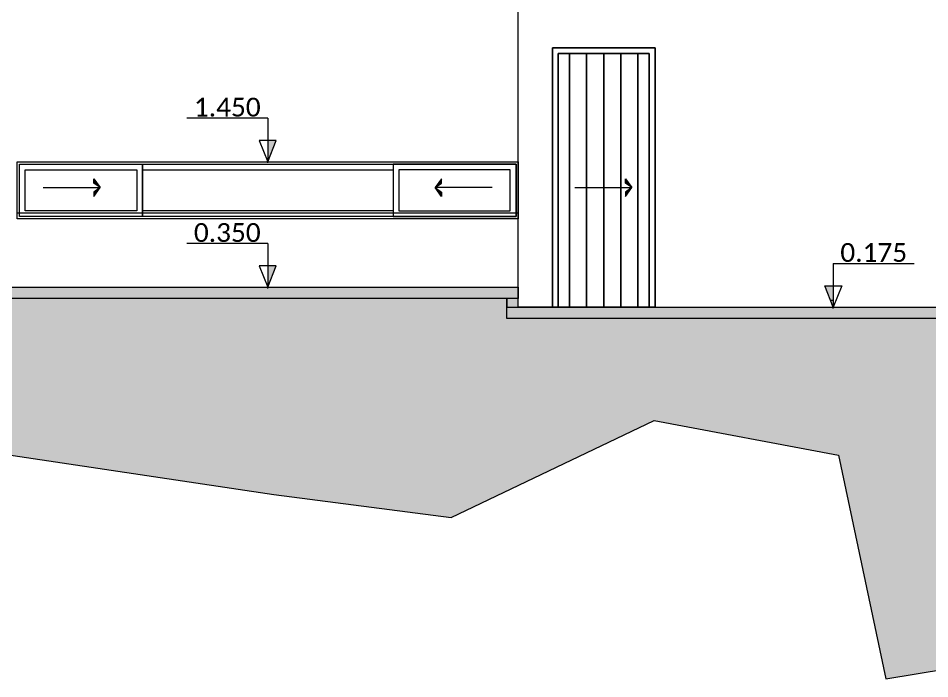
# Model space of a CAD drawing. Header units: metres. Extents: x -197 to 1099, y -24 to 14.
# Drawn here: x -90.77 to -82.76, y -3.08 to 2.71 of the extents above; entities that cross this region are included whole.
import ezdxf
from ezdxf.enums import TextEntityAlignment as Align

# ---------------------------------------------------------------- set-up
doc = ezdxf.new("R2010")
doc.units = ezdxf.units.M
doc.header["$LTSCALE"] = 0.001
doc.header["$PDMODE"] = 34
doc.header["$PDSIZE"] = 0.01
doc.layers.get('0').update_dxf_attribs({"lineweight": 13, "true_color": 0x000000})
for name, color, linetype, lineweight, true_color in [('Jach-Anotaciones-CalidaddeLínea  0.13', 7, 'Continuous', 13, 0x000000), ('Jach-Anotaciones-Hatch-Lum100%', 7, 'Continuous', 13, 0x000000), ('Jach-Anotaciones-Hatch-Lum50%', 9, 'Continuous', 13, 0x808080), ('Jach-Anotaciones-Hatch-Lum80%', 250, 'Continuous', 13, 0x333333), ('Jach-Anotaciones-LineasDetalle0.09mm', 7, 'Continuous', 15, 0x000000), ('JACH-Anotaciones-Textos-Lum75% @ 0.075', 7, 'Continuous', 13, 0x404040), ('JACH-Arq-Ventanas-BajasyPisoTecho', 7, 'Continuous', 13, 0x404040)]:
    doc.layers.add(name, color=color, linetype=linetype, lineweight=lineweight, true_color=true_color)
doc.styles.add('02a-Calibri-JACH(1.8mm)', font='calibri.ttf', dxfattribs={"height": 2.2})
pattern_1 = [(0, (169.421, 45.032), (0, 6.985), [5.08, -1.905]), (90, (169.421, 45.032), (-6.985, 4e-16), [5.08, -1.905])]

# ---------------------------------------------------------------- blocks, each defined once
blk = doc.blocks.new('A$C51db089b')
at = {"layer": 'Jach-Anotaciones-Hatch-Lum50%', "lineweight": 0, "ltscale": 100}
h = blk.add_hatch(color=256, dxfattribs=at)
h.dxf.hatch_style = 1
h.paths.add_polyline_path([(0, 0.0776), (0.0554, 0.1173), (0.0554, 0.1552)])
h = blk.add_hatch(color=256, dxfattribs=at)
h.dxf.hatch_style = 1
h.paths.add_polyline_path([(0, 0.0776), (0.0554, 0.038), (0.0554, 0)])
at = {"lineweight": 0, "ltscale": 100}
for points in [[(0, 0.0776), (0.0554, 0.1173), (0.0554, 0.1552)], [(0, 0.0776), (0.0554, 0.038), (0.0554, 0)]]:
    blk.add_lwpolyline(points, close=True, dxfattribs=at)
blk.add_lwpolyline([(0.5, 0.0776), (0, 0.0776)], dxfattribs=at)
blk = doc.blocks.new('*U624')
at = {"lineweight": 0, "ltscale": 100}
h = blk.add_hatch(dxfattribs=at)
h.set_pattern_fill('ANGLE', color=256)
h.set_pattern_definition(pattern_1)
h.paths.add_polyline_path([(0, 2.5), (0, 0), (1, 2.5)])
h = blk.add_hatch(color=256, dxfattribs=at)
h.dxf.hatch_style = 1
h.paths.add_polyline_path([(0, 2.5), (0, 0), (1, 2.5)])
for points in [[(0, 5.1), (-9.47, 5.1)], [(0, 5.1), (0, 1.25)]]:
    blk.add_lwpolyline(points, dxfattribs=at)
for points in [[(0, 0), (1, 2.5), (-1, 2.5)], [(0, 2.5), (0, 0), (1, 2.5)]]:
    blk.add_lwpolyline(points, close=True, dxfattribs=at)
blk.add_point((0, 0), dxfattribs=at)
at = {"lineweight": 0, "ltscale": 100, "style": '02a-Calibri-JACH(1.8mm)'}
blk.add_attdef('ALT', text='', height=2.2, dxfattribs=at).set_placement((-4.73, 6.4), align=Align.MIDDLE_CENTER)
blk = doc.blocks.new('*U614')
at = {"lineweight": 0, "ltscale": 100}
h = blk.add_hatch(dxfattribs=at)
h.set_pattern_fill('ANGLE', color=256)
h.set_pattern_definition(pattern_1)
h.paths.add_polyline_path([(0, 2.5), (0, 0), (1, 2.5)])
h = blk.add_hatch(color=256, dxfattribs=at)
h.dxf.hatch_style = 1
h.paths.add_polyline_path([(0, 2.5), (0, 0), (1, 2.5)])
for points in [[(0, 5.1), (-9.47, 5.1)], [(0, 5.1), (0, 1.25)]]:
    blk.add_lwpolyline(points, dxfattribs=at)
for points in [[(0, 0), (1, 2.5), (-1, 2.5)], [(0, 2.5), (0, 0), (1, 2.5)]]:
    blk.add_lwpolyline(points, close=True, dxfattribs=at)
blk.add_point((0, 0), dxfattribs=at)
at = {"lineweight": 0, "ltscale": 100, "style": '02a-Calibri-JACH(1.8mm)'}
blk.add_attdef('ALT', text='', height=2.2, dxfattribs=at).set_placement((-4.73, 6.4), align=Align.MIDDLE_CENTER)
blk = doc.blocks.new('*U613')
at = {"lineweight": 0, "ltscale": 100}
h = blk.add_hatch(dxfattribs=at)
h.set_pattern_fill('ANGLE', color=256)
h.set_pattern_definition(pattern_1)
h.paths.add_polyline_path([(0, 2.5), (0, 0), (1, 2.5)])
h = blk.add_hatch(color=256, dxfattribs=at)
h.dxf.hatch_style = 1
h.paths.add_polyline_path([(0, 2.5), (0, 0), (1, 2.5)])
for points in [[(0, 5.1), (-9.47, 5.1)], [(0, 5.1), (0, 1.25)]]:
    blk.add_lwpolyline(points, dxfattribs=at)
for points in [[(0, 0), (1, 2.5), (-1, 2.5)], [(0, 2.5), (0, 0), (1, 2.5)]]:
    blk.add_lwpolyline(points, close=True, dxfattribs=at)
blk.add_point((0, 0), dxfattribs=at)
at = {"lineweight": 0, "ltscale": 100, "style": '02a-Calibri-JACH(1.8mm)'}
blk.add_attdef('ALT', text='', height=2.2, dxfattribs=at).set_placement((-4.73, 6.4), align=Align.MIDDLE_CENTER)

msp = doc.modelspace()

# ---------------------------------------------------------------- hatches: boundary and pattern name
at = {"layer": 'Jach-Anotaciones-Hatch-Lum100%', "ltscale": 100}
h = msp.add_hatch(color=256, dxfattribs=at)
h.dxf.hatch_style = 1
h.paths.add_polyline_path([(-97.77603, 0.35), (-86.37603, 0.35), (-86.37603, 0.25), (-97.77603, 0.25)])
h = msp.add_hatch(color=256, dxfattribs=at)
h.dxf.hatch_style = 1
h.paths.add_polyline_path([(-86.37603, 0.25), (-86.47603, 0.25), (-86.47603, 0.175), (-86.37603, 0.175)])
h = msp.add_hatch(color=256, dxfattribs=at)
h.dxf.hatch_style = 1
h.paths.add_polyline_path([(-86.47603, 0.175), (-75.99038, 0.175), (-75.99038, 0.075), (-86.47603, 0.075)])
at = {"layer": 'Jach-Anotaciones-Hatch-Lum80%', "ltscale": 100}
h = msp.add_hatch(dxfattribs=at)
h.set_pattern_fill('EARTH', color=256, scale=0.03, angle=45, double=1)
h.set_pattern_definition([(45, (-9.51137, -16.59427), (0, 0.2694077), [0.1905, -0.1905]), (45, (-9.56188, -16.54375), (0, 0.2694077), [0.1905, -0.1905]), (45, (-9.6124, -16.49324), (0, 0.2694077), [0.1905, -0.1905]), (135, (-9.6124, -16.45956), (-0.2694077, 0), [0.1905, -0.1905]), (135, (-9.56188, -16.40905), (-0.2694077, 0), [0.1905, -0.1905]), (135, (-9.51137, -16.35853), (-0.2694077, 0), [0.1905, -0.1905])])
h.paths.add_polyline_path([(-86.47603, 0.25), (-97.77603, 0.25), (-97.77603, -0.1), (-100.7869, -0.1), (-101.58852, -0.63533), (-101.58852, -1.56217), (-100.92722, -2.09777), (-100.17615, -2.40592), (-99.42508, -2.53234), (-99.3223, -2.06616), (-98.89171, -1.81756), (-98.23917, -1.53678), (-97.2193, -1.37085), (-96.24686, -2.04246), (-95.30142, -2.13455), (-94.06701, -1.38626), (-92.75164, -1.02223), (-91.49699, -1.02223), (-88.52225, -1.46716), (-86.96405, -1.6694), (-85.18325, -0.81999), (-83.56434, -1.12335), (-83.14956, -3.08398), (-81.55089, -2.82107), (-80.37719, -1.72897), (-78.19166, -1.38516), (-76.10731, -1.72897), (-74.14439, -2.19412), (-71.7885, -1.40018), (-69.90425, -2.07), (-68.09588, -1.57711), (-67.53946, -2.04473), (-66.66689, -1.74141), (-65.59199, -2.65136), (-64.1377, -1.94362), (-63.76703, -2.2216), (-63.36236, -1.90565), (-62.40127, -2.61339), (-61.70575, -2.37326), (-60.99739, -2.74411), (-59.41808, -1.36356), (-59.29139, -2.07263), (-58.31584, -1.7814), (-57.34028, -1.45219), (-55.62989, -2.46514), (-52.15017, -2.27502), (-50.32889, -1.78964), (-49.96464, -1.22336), (-51.19906, -1.02112), (-52.21087, -0.4953), (-52.64748, -0.1), (-53.62518, 0.1), (-59.35564, 0.1), (-59.35564, -0.2095), (-76.09038, -0.2095), (-76.09038, 0.075), (-86.47603, 0.075)])

# ---------------------------------------------------------------- linework, layer by layer
at = {"layer": 'Jach-Anotaciones-CalidaddeLínea  0.13', "ltscale": 100}
msp.add_lwpolyline([(-86.07603, 2.45), (-86.07603, 0.175), (-86.37603, 0.175), (-86.37603, 2.85), (-86.07603, 2.85)], dxfattribs=at)
for points in [[(-86.07603, 0.175), (-85.17603, 0.175), (-85.17603, 2.45), (-86.07603, 2.45)], [(-97.77603, 0.35), (-86.37603, 0.35), (-86.37603, 0.25), (-97.77603, 0.25)], [(-86.37603, 0.25), (-86.47603, 0.25), (-86.47603, 0.175), (-86.37603, 0.175)], [(-86.47603, 0.175), (-75.99038, 0.175), (-75.99038, 0.075), (-86.47603, 0.075)]]:
    msp.add_lwpolyline(points, close=True, dxfattribs=at)
at = {"layer": 'Jach-Anotaciones-CalidaddeLínea  0.13'}
for points in [[(-76.09038, 0.075), (-86.47603, 0.075), (-86.47603, 0.25), (-97.77603, 0.25)], [(-91.49699, -1.02223), (-88.52225, -1.46716), (-86.96405, -1.6694), (-85.18325, -0.81999), (-83.56434, -1.12335), (-83.14956, -3.08398), (-81.55089, -2.82107)]]:
    msp.add_lwpolyline(points, dxfattribs=at)
at = {"layer": 'Jach-Anotaciones-LineasDetalle0.09mm', "ltscale": 100}
for points in [[(-86.07603, 2.45), (-85.17603, 2.45), (-85.17603, 0.175), (-86.07603, 0.175)], [(-86.02603, 0.175), (-85.22603, 0.175), (-85.22603, 2.4), (-86.02603, 2.4)], [(-86.02603, 2.4), (-85.22603, 2.4), (-85.22603, 0.175), (-86.02603, 0.175)], [(-85.92603, 0.175), (-85.32603, 0.175), (-85.32603, 2.4), (-85.92603, 2.4)], [(-85.92603, 2.4), (-85.77603, 2.4), (-85.77603, 0.175), (-85.92603, 0.175)], [(-85.77603, 2.4), (-85.62603, 2.4), (-85.62603, 0.175), (-85.77603, 0.175)], [(-85.62603, 2.4), (-85.47603, 2.4), (-85.47603, 0.175), (-85.62603, 0.175)], [(-85.47603, 2.4), (-85.32603, 2.4), (-85.32603, 0.175), (-85.47603, 0.175)], [(-90.77603, 1.45), (-86.37603, 1.45), (-86.37603, 0.95), (-90.77603, 0.95)]]:
    msp.add_lwpolyline(points, close=True, dxfattribs=at)
at = {"layer": 'JACH-Arq-Ventanas-BajasyPisoTecho', "ltscale": 100}
for points in [[(-90.77603, 1.45), (-86.37603, 1.45), (-86.37609, 1), (-90.77609, 1)], [(-90.75603, 1.43), (-86.39603, 1.43), (-86.39603, 0.97), (-90.75603, 0.97)], [(-90.75603, 1.43), (-89.67603, 1.43), (-89.67603, 0.97), (-90.75603, 0.97)], [(-90.70603, 1.38), (-89.72603, 1.38), (-89.72603, 1.02), (-90.70603, 1.02)], [(-89.67603, 1.43), (-87.47603, 1.43), (-87.47603, 0.97), (-89.67603, 0.97)], [(-89.67603, 1.38), (-87.47603, 1.38), (-87.47603, 1.02), (-89.67603, 1.02)], [(-86.39603, 1.43), (-87.47603, 1.43), (-87.47603, 0.97), (-86.39603, 0.97)], [(-86.44603, 1.38), (-87.42603, 1.38), (-87.42603, 1.02), (-86.44603, 1.02)]]:
    msp.add_lwpolyline(points, close=True, dxfattribs=at)

# ---------------------------------------------------------------- block references
at = {"ltscale": 100, "xscale": -1}
for p in [(-90.04597, 1.14634), (-85.37848, 1.14634)]:
    msp.add_blockref('A$C51db089b', p, dxfattribs=at)
at = {"ltscale": 100}
msp.add_blockref('A$C51db089b', (-87.1061, 1.14634), dxfattribs=at)
at = {"layer": 'JACH-Anotaciones-Textos-Lum75% @ 0.075', "ltscale": 100, "xscale": 0.075, "yscale": 0.075, "zscale": 0.075}
for name, p, values in [('*U624', (-88.57603, 1.45), {'ALT': '1.450'}), ('*U614', (-88.57603, 0.35), {'ALT': '0.350'})]:
    msp.add_blockref(name, p, dxfattribs=at).add_auto_attribs(values)
at = {"layer": 'JACH-Anotaciones-Textos-Lum75% @ 0.075', "ltscale": 100}
ref = msp.add_blockref('*U613', (-83.61085, 0.175), dxfattribs=dict(at, xscale=-0.075, yscale=0.075, zscale=0.075))
ref.add_attrib('ALT', '0.175', dxfattribs={"layer": '0', "lineweight": 0, "ltscale": 100, "height": 0.165, "style": '02a-Calibri-JACH(1.8mm)'}).set_placement((-83.25589, 0.65506), align=Align.MIDDLE_CENTER)

doc.saveas('drawing.dxf')
